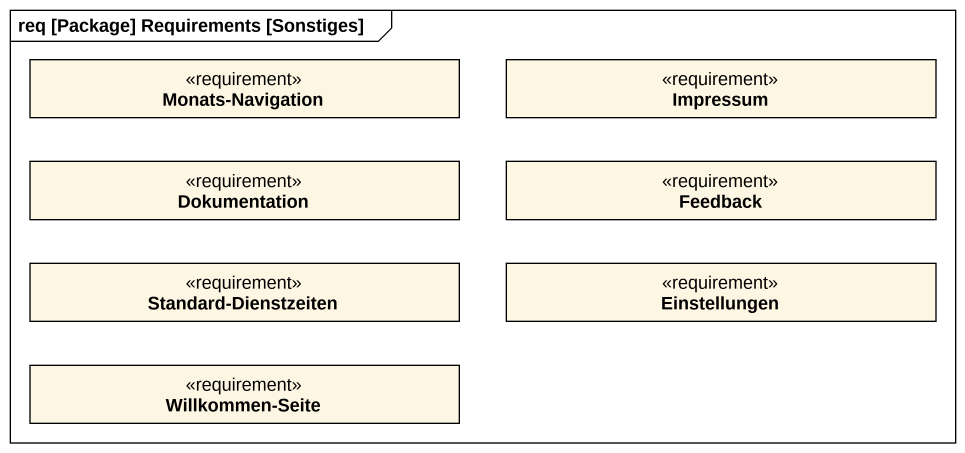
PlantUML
@startuml
mainframe req [Package] Requirements [Sonstiges]
hide circle
hide empty members
class "Monats-Navigation" as Monats_Navigation <<requirement>>
class Impressum <<requirement>>
class Dokumentation <<requirement>>
class Feedback <<requirement>>
class "Standard-Dienstzeiten" as Standard_Dienstzeiten <<requirement>>
class Einstellungen <<requirement>>
class "Willkommen-Seite" as Willkommen_Seite <<requirement>>
@enduml
